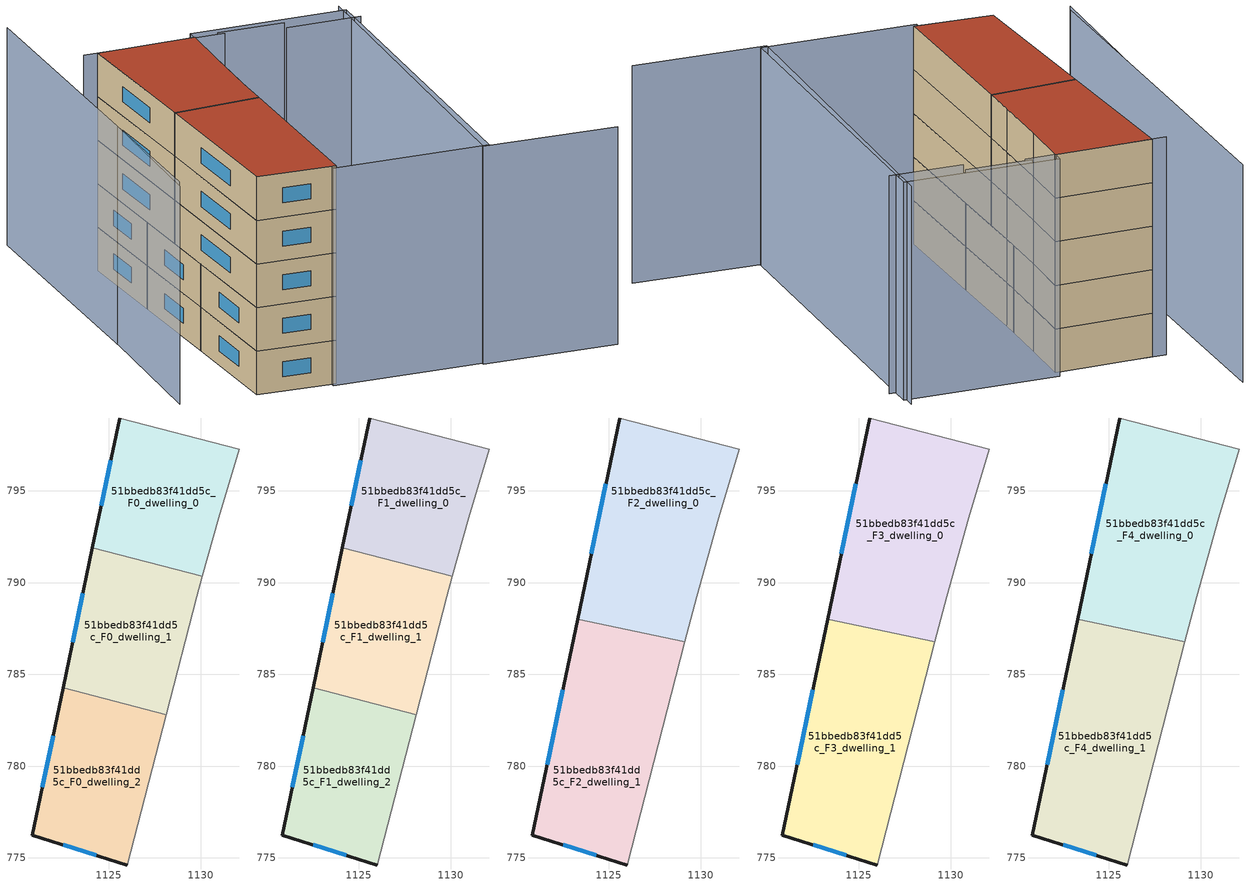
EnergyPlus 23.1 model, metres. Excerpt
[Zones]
51bbedb83f41dd5c_F0_dwelling_0
 floor ground (EU_floor_Construction): 1132.08,797.27 1130.99,793.53 1130.08,790.33 1124.1,791.89 1125.58,798.96 z0
 wall outside (EU_wall_Construction): 1125.58,798.96 1124.1,791.89 z0:3
 wall adiabatic (EU_wall_Construction): 1130.08,790.33 1130.99,793.53 1132.08,797.27 1125.58,798.96 z0:3
 wall to 51bbedb83f41dd5c_F0_dwelling_1 (EU_wall_Construction): 1124.1,791.89 1130.08,790.33 z0:3
 window (EU_Window_Construction): 1125.1,796.66 1124.58,794.19 z0.98:2.02
51bbedb83f41dd5c_F0_dwelling_1
 floor ground (EU_floor_Construction): 1130.08,790.33 1129.77,789.22 1128.11,782.8 1122.51,784.26 1124.1,791.89 z0
 wall outside (EU_wall_Construction): 1124.1,791.89 1122.51,784.26 z0:3
 wall adiabatic (EU_wall_Construction): 1128.11,782.8 1129.77,789.22 1130.08,790.33 z0:3
 wall to 51bbedb83f41dd5c_F0_dwelling_2 (EU_wall_Construction): 1122.51,784.26 1128.11,782.8 z0:3
 window (EU_Window_Construction): 1123.58,789.4 1123.03,786.74 z0.98:2.02
51bbedb83f41dd5c_F0_dwelling_2
 floor ground (EU_floor_Construction): 1128.11,782.8 1125.99,774.62 1120.83,776.24 1122.51,784.26 z0
 wall outside (EU_wall_Construction): 1122.51,784.26 1120.83,776.24 1125.99,774.62 z0:3
 wall adiabatic (EU_wall_Construction): 1125.99,774.62 1128.11,782.8 z0:3
 window (EU_Window_Construction): 1122.51,775.71 1124.31,775.14 / 1121.96,781.65 1121.38,778.85 z0.98:2.02
51bbedb83f41dd5c_F1_dwelling_0
 floor to 51bbedb83f41dd5c_F0_dwelling_0 (EU_floor_Construction): 1132.08,797.27 1130.99,793.53 1130.08,790.33 1124.1,791.89 1125.58,798.96 z3
 wall outside (EU_wall_Construction): 1125.58,798.96 1124.1,791.89 z3:6
 wall adiabatic (EU_wall_Construction): 1130.08,790.33 1130.99,793.53 1132.08,797.27 1125.58,798.96 z3:6
 wall to 51bbedb83f41dd5c_F1_dwelling_1 (EU_wall_Construction): 1124.1,791.89 1130.08,790.33 z3:6
 window (EU_Window_Construction): 1125.1,796.66 1124.58,794.19 z3.98:5.02
51bbedb83f41dd5c_F1_dwelling_1
 floor to 51bbedb83f41dd5c_F0_dwelling_1 (EU_floor_Construction): 1130.08,790.33 1129.77,789.22 1128.11,782.8 1122.51,784.26 1124.1,791.89 z3
 wall outside (EU_wall_Construction): 1124.1,791.89 1122.51,784.26 z3:6
 wall adiabatic (EU_wall_Construction): 1128.11,782.8 1129.77,789.22 1130.08,790.33 z3:6
 wall to 51bbedb83f41dd5c_F1_dwelling_2 (EU_wall_Construction): 1122.51,784.26 1128.11,782.8 z3:6
 window (EU_Window_Construction): 1123.58,789.4 1123.03,786.74 z3.98:5.02
51bbedb83f41dd5c_F1_dwelling_2
 floor to 51bbedb83f41dd5c_F0_dwelling_2 (EU_floor_Construction): 1128.11,782.8 1125.99,774.62 1120.83,776.24 1122.51,784.26 z3
 wall outside (EU_wall_Construction): 1122.51,784.26 1120.83,776.24 1125.99,774.62 z3:6
 wall adiabatic (EU_wall_Construction): 1125.99,774.62 1128.11,782.8 z3:6
 window (EU_Window_Construction): 1122.51,775.71 1124.31,775.14 / 1121.96,781.65 1121.38,778.85 z3.98:5.02
51bbedb83f41dd5c_F2_dwelling_0
 floor to 51bbedb83f41dd5c_F1_dwelling_0 (EU_floor_Construction): 1132.08,797.27 1130.99,793.53 1130.08,790.33 1124.1,791.89 1125.58,798.96 z6
 floor to 51bbedb83f41dd5c_F1_dwelling_1 (EU_floor_Construction): 1130.08,790.33 1129.77,789.22 1129.14,786.77 1123.29,787.99 1124.1,791.89 z6
 wall outside (EU_wall_Construction): 1125.58,798.96 1123.29,787.99 z6:9
 wall adiabatic (EU_wall_Construction): 1129.14,786.77 1129.77,789.22 1130.99,793.53 1132.08,797.27 1125.58,798.96 z6:9
 wall to 51bbedb83f41dd5c_F2_dwelling_1 (EU_wall_Construction): 1123.29,787.99 1129.14,786.77 z6:9
 window (EU_Window_Construction): 1124.83,795.39 1124.03,791.56 z6.98:8.02
51bbedb83f41dd5c_F2_dwelling_1
 floor to 51bbedb83f41dd5c_F1_dwelling_2 (EU_floor_Construction): 1128.11,782.8 1125.99,774.62 1120.83,776.24 1122.51,784.26 z6
 floor to 51bbedb83f41dd5c_F1_dwelling_1 (EU_floor_Construction): 1129.14,786.77 1128.11,782.8 1122.51,784.26 1123.29,787.99 z6
 wall outside (EU_wall_Construction): 1123.29,787.99 1120.83,776.24 1125.99,774.62 z6:9
 wall adiabatic (EU_wall_Construction): 1125.99,774.62 1129.14,786.77 z6:9
 window (EU_Window_Construction): 1122.51,775.71 1124.31,775.14 / 1122.49,784.17 1121.63,780.06 z6.98:8.02
51bbedb83f41dd5c_F3_dwelling_0
 floor to 51bbedb83f41dd5c_F2_dwelling_0 (EU_floor_Construction): 1132.08,797.27 1130.99,793.53 1129.77,789.22 1129.14,786.77 1123.29,787.99 1125.58,798.96 z9
 wall outside (EU_wall_Construction): 1125.58,798.96 1123.29,787.99 z9:12
 wall adiabatic (EU_wall_Construction): 1129.14,786.77 1129.77,789.22 1130.99,793.53 1132.08,797.27 1125.58,798.96 z9:12
 wall to 51bbedb83f41dd5c_F3_dwelling_1 (EU_wall_Construction): 1123.29,787.99 1129.14,786.77 z9:12
 window (EU_Window_Construction): 1124.83,795.39 1124.03,791.56 z9.98:11.02
51bbedb83f41dd5c_F3_dwelling_1
 floor to 51bbedb83f41dd5c_F2_dwelling_1 (EU_floor_Construction): 1129.14,786.77 1125.99,774.62 1120.83,776.24 1123.29,787.99 z9
 wall outside (EU_wall_Construction): 1123.29,787.99 1120.83,776.24 1125.99,774.62 z9:12
 wall adiabatic (EU_wall_Construction): 1125.99,774.62 1129.14,786.77 z9:12
 window (EU_Window_Construction): 1122.51,775.71 1124.31,775.14 / 1122.49,784.17 1121.63,780.06 z9.98:11.02
51bbedb83f41dd5c_F4_dwelling_0
 floor to 51bbedb83f41dd5c_F3_dwelling_0 (EU_floor_Construction): 1132.08,797.27 1130.99,793.53 1129.77,789.22 1129.14,786.77 1123.29,787.99 1125.58,798.96 z12
 wall outside (EU_wall_Construction): 1125.58,798.96 1123.29,787.99 z12:15
 wall adiabatic (EU_wall_Construction): 1129.14,786.77 1129.77,789.22 1130.99,793.53 1132.08,797.27 1125.58,798.96 z12:15
 wall to 51bbedb83f41dd5c_F4_dwelling_1 (EU_wall_Construction): 1123.29,787.99 1129.14,786.77 z12:15
 window (EU_Window_Construction): 1124.83,795.39 1124.03,791.56 z12.98:14.02
 roof outside (EU_roof_Construction): 1129.14,786.77 1129.77,789.22 1130.99,793.53 1132.08,797.27 1125.58,798.96 1123.29,787.99 z15
51bbedb83f41dd5c_F4_dwelling_1
 floor to 51bbedb83f41dd5c_F3_dwelling_1 (EU_floor_Construction): 1129.14,786.77 1125.99,774.62 1120.83,776.24 1123.29,787.99 z12
 wall outside (EU_wall_Construction): 1123.29,787.99 1120.83,776.24 1125.99,774.62 z12:15
 wall adiabatic (EU_wall_Construction): 1125.99,774.62 1129.14,786.77 z12:15
 window (EU_Window_Construction): 1122.51,775.71 1124.31,775.14 / 1122.49,784.17 1121.63,780.06 z12.98:14.02
 roof outside (EU_roof_Construction): 1125.99,774.62 1129.14,786.77 1123.29,787.99 1120.83,776.24 z15
shading: 1119.02,788.47 1115.98,778 / 1123.63,805.9 1116.42,778.62 / 1144.24,768.86 1135.4,771.47 / 1135.4,771.47 1142.6,795.83 / 1142.64,793.58 1137.71,794.97 / 1138.12,795.74 1133.73,797 / 1134.04,796.65 1124.63,799.22 / 1125.58,774.42 1132.24,797.94 / 1132.24,797.94 1142.55,795.02 / 1142.55,795.02 1135.89,771.5 / 1135.89,771.5 1125.58,774.42 z0:15
[Building]
EU S2 Campaign: North Axis=0; Terrain=City; Solar Distribution=FullExterior
[Site:Location]
Bologna: Latitude=44.5; Longitude=11.25; Time Zone=1; Elevation=37
[SizingPeriod:WeatherFileDays]
AnnualSizingPeriod: Begin Month=1; Begin Day of Month=1; End Month=12; End Day of Month=31; Day of Week for Start Day=Monday; Use Weather File Daylight Saving Period=No; Use Weather File Rain and Snow Indicators=No
[MATERIAL]
EU_InternalMass_Material: Roughness=MediumRough; Thickness=0.1; Conductivity=1; Density=1800; Specific Heat=900; Thermal Absorptance=0.9; Solar Absorptance=0.7; Visible Absorptance=0.7
[MATERIAL:NOMASS] Roughness=MediumRough; Thermal Absorptance=0.9; Solar Absorptance=0.7; Visible Absorptance=0.7
Name | Thermal Resistance
EU_wall_NoMass | 0.905828
EU_roof_NoMass | 0.37593
EU_floor_NoMass | 0.67114
[WINDOWMATERIAL:SIMPLEGLAZINGSYSTEM]
EU_Window_SimpleGlazing: UFactor=4.52486; Solar Heat Gain Coefficient=0.85; Visible Transmittance=0.85
[CONSTRUCTION]
EU_wall_Construction: EU_wall_NoMass
EU_roof_Construction: EU_roof_NoMass
EU_floor_Construction: EU_floor_NoMass
EU_Window_Construction: EU_Window_SimpleGlazing
EU_InternalMass_Construction: EU_InternalMass_Material
[ZONE] Type=1; Multiplier=1; Ceiling Height=autocalculate; Floor Area=autocalculate; Part of Total Floor Area=Yes
Name | Volume
51bbedb83f41dd5c_F0_dwelling_0; 51bbedb83f41dd5c_F1_dwelling_0 | 139.548
51bbedb83f41dd5c_F2_dwelling_0; 51bbedb83f41dd5c_F3_dwelling_0; 51bbedb83f41dd5c_F4_dwelling_0 | 209.319
51bbedb83f41dd5c_F0_dwelling_1; 51bbedb83f41dd5c_F1_dwelling_1 | 139.554
51bbedb83f41dd5c_F2_dwelling_1; 51bbedb83f41dd5c_F3_dwelling_1; 51bbedb83f41dd5c_F4_dwelling_1 | 209.32
51bbedb83f41dd5c_F0_dwelling_2; 51bbedb83f41dd5c_F1_dwelling_2 | 139.546
[INTERNALMASS] Construction=EU_InternalMass_Construction
Name | Zone or ZoneList | Surface Area
51bbedb83f41dd5c_F0_dwelling_0_EU_InternalMass | 51bbedb83f41dd5c_F0_dwelling_0 | 46.5155
51bbedb83f41dd5c_F0_dwelling_1_EU_InternalMass | 51bbedb83f41dd5c_F0_dwelling_1 | 46.5184
51bbedb83f41dd5c_F0_dwelling_2_EU_InternalMass | 51bbedb83f41dd5c_F0_dwelling_2 | 46.5155
51bbedb83f41dd5c_F1_dwelling_0_EU_InternalMass | 51bbedb83f41dd5c_F1_dwelling_0 | 46.5155
51bbedb83f41dd5c_F1_dwelling_1_EU_InternalMass | 51bbedb83f41dd5c_F1_dwelling_1 | 46.5184
51bbedb83f41dd5c_F1_dwelling_2_EU_InternalMass | 51bbedb83f41dd5c_F1_dwelling_2 | 46.5155
51bbedb83f41dd5c_F2_dwelling_0_EU_InternalMass | 51bbedb83f41dd5c_F2_dwelling_0 | 69.7728
51bbedb83f41dd5c_F2_dwelling_1_EU_InternalMass | 51bbedb83f41dd5c_F2_dwelling_1 | 69.7731
51bbedb83f41dd5c_F3_dwelling_0_EU_InternalMass | 51bbedb83f41dd5c_F3_dwelling_0 | 69.7728
51bbedb83f41dd5c_F3_dwelling_1_EU_InternalMass | 51bbedb83f41dd5c_F3_dwelling_1 | 69.7731
51bbedb83f41dd5c_F4_dwelling_0_EU_InternalMass | 51bbedb83f41dd5c_F4_dwelling_0 | 69.7728
51bbedb83f41dd5c_F4_dwelling_1_EU_InternalMass | 51bbedb83f41dd5c_F4_dwelling_1 | 69.7731
[OTHEREQUIPMENT] Fuel Type=Electricity; Design Level Calculation Method=Watts/Area; Power per Zone Floor Area=1; Fraction Latent=0; Fraction Radiant=0; Fraction Lost=0; Carbon Dioxide Generation Rate=0; EndUse Subcategory=EU_Step8_InternalGains
Name | Zone or ZoneList or Space or SpaceList | Schedule
EU_Step8_InternalGain_51bbedb83f41dd5c_F0_dwelling_0_f000 | 51bbedb83f41dd5c_F0_dwelling_0 | EU_Step8_GainSchedule_51bbedb83f41dd5c_F0_dwelling_0_f000
EU_Step8_InternalGain_51bbedb83f41dd5c_F0_dwelling_1_f000 | 51bbedb83f41dd5c_F0_dwelling_1 | EU_Step8_GainSchedule_51bbedb83f41dd5c_F0_dwelling_1_f000
EU_Step8_InternalGain_51bbedb83f41dd5c_F0_dwelling_2_f000 | 51bbedb83f41dd5c_F0_dwelling_2 | EU_Step8_GainSchedule_51bbedb83f41dd5c_F0_dwelling_2_f000
EU_Step8_InternalGain_51bbedb83f41dd5c_F1_dwelling_0_f000 | 51bbedb83f41dd5c_F1_dwelling_0 | EU_Step8_GainSchedule_51bbedb83f41dd5c_F1_dwelling_0_f000
EU_Step8_InternalGain_51bbedb83f41dd5c_F1_dwelling_1_f000 | 51bbedb83f41dd5c_F1_dwelling_1 | EU_Step8_GainSchedule_51bbedb83f41dd5c_F1_dwelling_1_f000
EU_Step8_InternalGain_51bbedb83f41dd5c_F1_dwelling_2_f000 | 51bbedb83f41dd5c_F1_dwelling_2 | EU_Step8_GainSchedule_51bbedb83f41dd5c_F1_dwelling_2_f000
EU_Step8_InternalGain_51bbedb83f41dd5c_F2_dwelling_0_f000 | 51bbedb83f41dd5c_F2_dwelling_0 | EU_Step8_GainSchedule_51bbedb83f41dd5c_F2_dwelling_0_f000
EU_Step8_InternalGain_51bbedb83f41dd5c_F2_dwelling_1_f000 | 51bbedb83f41dd5c_F2_dwelling_1 | EU_Step8_GainSchedule_51bbedb83f41dd5c_F2_dwelling_1_f000
EU_Step8_InternalGain_51bbedb83f41dd5c_F3_dwelling_0_f000 | 51bbedb83f41dd5c_F3_dwelling_0 | EU_Step8_GainSchedule_51bbedb83f41dd5c_F3_dwelling_0_f000
EU_Step8_InternalGain_51bbedb83f41dd5c_F3_dwelling_1_f000 | 51bbedb83f41dd5c_F3_dwelling_1 | EU_Step8_GainSchedule_51bbedb83f41dd5c_F3_dwelling_1_f000
EU_Step8_InternalGain_51bbedb83f41dd5c_F4_dwelling_0_f000 | 51bbedb83f41dd5c_F4_dwelling_0 | EU_Step8_GainSchedule_51bbedb83f41dd5c_F4_dwelling_0_f000
EU_Step8_InternalGain_51bbedb83f41dd5c_F4_dwelling_1_f000 | 51bbedb83f41dd5c_F4_dwelling_1 | EU_Step8_GainSchedule_51bbedb83f41dd5c_F4_dwelling_1_f000
[ZONEVENTILATION:DESIGNFLOWRATE] Schedule=EU_AlwaysOn; Design Flow Rate Calculation Method=AirChanges/Hour; Air Changes per Hour=0.73129; Ventilation Type=Natural; Fan Pressure Rise=0; Fan Total Efficiency=1; Constant Term Coefficient=1; Temperature Term Coefficient=0; Velocity Term Coefficient=0; Velocity Squared Term Coefficient=0; Minimum Indoor Temperature=-100; Maximum Indoor Temperature=100; Delta Temperature=-100; Minimum Outdoor Temperature=-100; Maximum Outdoor Temperature=100; Maximum Wind Speed=40
Name | Zone or ZoneList or Space or SpaceList
EU_ConstantAir_51bbedb83f41dd5c_F0_dwelling_0 | 51bbedb83f41dd5c_F0_dwelling_0
EU_ConstantAir_51bbedb83f41dd5c_F0_dwelling_1 | 51bbedb83f41dd5c_F0_dwelling_1
EU_ConstantAir_51bbedb83f41dd5c_F0_dwelling_2 | 51bbedb83f41dd5c_F0_dwelling_2
EU_ConstantAir_51bbedb83f41dd5c_F1_dwelling_0 | 51bbedb83f41dd5c_F1_dwelling_0
EU_ConstantAir_51bbedb83f41dd5c_F1_dwelling_1 | 51bbedb83f41dd5c_F1_dwelling_1
EU_ConstantAir_51bbedb83f41dd5c_F1_dwelling_2 | 51bbedb83f41dd5c_F1_dwelling_2
EU_ConstantAir_51bbedb83f41dd5c_F2_dwelling_0 | 51bbedb83f41dd5c_F2_dwelling_0
EU_ConstantAir_51bbedb83f41dd5c_F2_dwelling_1 | 51bbedb83f41dd5c_F2_dwelling_1
EU_ConstantAir_51bbedb83f41dd5c_F3_dwelling_0 | 51bbedb83f41dd5c_F3_dwelling_0
EU_ConstantAir_51bbedb83f41dd5c_F3_dwelling_1 | 51bbedb83f41dd5c_F3_dwelling_1
EU_ConstantAir_51bbedb83f41dd5c_F4_dwelling_0 | 51bbedb83f41dd5c_F4_dwelling_0
EU_ConstantAir_51bbedb83f41dd5c_F4_dwelling_1 | 51bbedb83f41dd5c_F4_dwelling_1
[HVACTEMPLATE:THERMOSTAT] Constant Heating Setpoint=20; Constant Cooling Setpoint=50
EU_HeatOnly_51bbedb83f41dd5c_F0_dwelling_0; EU_HeatOnly_51bbedb83f41dd5c_F0_dwelling_1; EU_HeatOnly_51bbedb83f41dd5c_F0_dwelling_2; EU_HeatOnly_51bbedb83f41dd5c_F1_dwelling_0; EU_HeatOnly_51bbedb83f41dd5c_F1_dwelling_1; EU_HeatOnly_51bbedb83f41dd5c_F1_dwelling_2; EU_HeatOnly_51bbedb83f41dd5c_F2_dwelling_0; EU_HeatOnly_51bbedb83f41dd5c_F2_dwelling_1; EU_HeatOnly_51bbedb83f41dd5c_F3_dwelling_0; EU_HeatOnly_51bbedb83f41dd5c_F3_dwelling_1; EU_HeatOnly_51bbedb83f41dd5c_F4_dwelling_0; EU_HeatOnly_51bbedb83f41dd5c_F4_dwelling_1
[HVACTEMPLATE:ZONE:IDEALLOADSAIRSYSTEM] System Availability Schedule=EU_AlwaysOn; Maximum Heating Supply Air Temperature=50; Minimum Cooling Supply Air Temperature=13; Maximum Heating Supply Air Humidity Ratio=0.0156; Minimum Cooling Supply Air Humidity Ratio=0.0077; Heating Limit=NoLimit; Cooling Limit=NoLimit; Heating Availability Schedule=EU_AlwaysOn; Cooling Availability Schedule=EU_CoolingOff; Dehumidification Control Type=ConstantSensibleHeatRatio; Cooling Sensible Heat Ratio=0.7; Dehumidification Setpoint=60; Humidification Control Type=None; Humidification Setpoint=30; Outdoor Air Method=None; Outdoor Air Flow Rate per Person=0.00944; Outdoor Air Flow Rate per Zone Floor Area=0; Outdoor Air Flow Rate per Zone=0; Demand Controlled Ventilation Type=None; Outdoor Air Economizer Type=NoEconomizer; Heat Recovery Type=None; Sensible Heat Recovery Effectiveness=0.7; Latent Heat Recovery Effectiveness=0.65
Name | Template Thermostat
51bbedb83f41dd5c_F0_dwelling_0 | EU_HeatOnly_51bbedb83f41dd5c_F0_dwelling_0
51bbedb83f41dd5c_F0_dwelling_1 | EU_HeatOnly_51bbedb83f41dd5c_F0_dwelling_1
51bbedb83f41dd5c_F0_dwelling_2 | EU_HeatOnly_51bbedb83f41dd5c_F0_dwelling_2
51bbedb83f41dd5c_F1_dwelling_0 | EU_HeatOnly_51bbedb83f41dd5c_F1_dwelling_0
51bbedb83f41dd5c_F1_dwelling_1 | EU_HeatOnly_51bbedb83f41dd5c_F1_dwelling_1
51bbedb83f41dd5c_F1_dwelling_2 | EU_HeatOnly_51bbedb83f41dd5c_F1_dwelling_2
51bbedb83f41dd5c_F2_dwelling_0 | EU_HeatOnly_51bbedb83f41dd5c_F2_dwelling_0
51bbedb83f41dd5c_F2_dwelling_1 | EU_HeatOnly_51bbedb83f41dd5c_F2_dwelling_1
51bbedb83f41dd5c_F3_dwelling_0 | EU_HeatOnly_51bbedb83f41dd5c_F3_dwelling_0
51bbedb83f41dd5c_F3_dwelling_1 | EU_HeatOnly_51bbedb83f41dd5c_F3_dwelling_1
51bbedb83f41dd5c_F4_dwelling_0 | EU_HeatOnly_51bbedb83f41dd5c_F4_dwelling_0
51bbedb83f41dd5c_F4_dwelling_1 | EU_HeatOnly_51bbedb83f41dd5c_F4_dwelling_1
[SIZING:ZONE] Zone Cooling Design Supply Air Temperature Input Method=SupplyAirTemperature; Zone Cooling Design Supply Air Temperature=13; Zone Heating Design Supply Air Temperature Input Method=SupplyAirTemperature; Zone Heating Design Supply Air Temperature=50; Zone Cooling Design Supply Air Humidity Ratio=0.008; Zone Heating Design Supply Air Humidity Ratio=0.008; Cooling Design Air Flow Method=DesignDay; Cooling Design Air Flow Rate=0; Cooling Minimum Air Flow per Zone Floor Area=0.000762; Cooling Minimum Air Flow=0; Cooling Minimum Air Flow Fraction=0.2; Heating Design Air Flow Method=DesignDay; Heating Design Air Flow Rate=0; Heating Maximum Air Flow per Zone Floor Area=0.002032; Heating Maximum Air Flow=0.141576; Heating Maximum Air Flow Fraction=0.3; Account for Dedicated Outdoor Air System=No; Dedicated Outdoor Air System Control Strategy=NeutralSupplyAir; Dedicated Outdoor Air Low Setpoint Temperature for Design=autosize; Dedicated Outdoor Air High Setpoint Temperature for Design=autosize; Zone Load Sizing Method=Sensible Load Only No Latent Load; Zone Latent Cooling Design Supply Air Humidity Ratio Input Method=HumidityRatioDifference; Zone Cooling Design Supply Air Humidity Ratio Difference=0.005; Zone Latent Heating Design Supply Air Humidity Ratio Input Method=HumidityRatioDifference; Zone Humidification Design Supply Air Humidity Ratio Difference=0.005
51bbedb83f41dd5c_F0_dwelling_0; 51bbedb83f41dd5c_F0_dwelling_1; 51bbedb83f41dd5c_F0_dwelling_2; 51bbedb83f41dd5c_F1_dwelling_0; 51bbedb83f41dd5c_F1_dwelling_1; 51bbedb83f41dd5c_F1_dwelling_2; 51bbedb83f41dd5c_F2_dwelling_0; 51bbedb83f41dd5c_F2_dwelling_1; 51bbedb83f41dd5c_F3_dwelling_0; 51bbedb83f41dd5c_F3_dwelling_1; 51bbedb83f41dd5c_F4_dwelling_0; 51bbedb83f41dd5c_F4_dwelling_1
[SCHEDULE:CONSTANT]
Name | Hourly Value
EU_AlwaysOn | 1
EU_CoolingOff | 0
[SCHEDULE:FILE] Column Number=1; Rows to Skip at Top=0; Number of Hours of Data=8760; Column Separator=Comma; Interpolate to Timestep=No; Minutes per Item=60; Adjust Schedule for Daylight Savings=Yes
Name | File
EU_Step8_GainSchedule_51bbedb83f41dd5c_F0_dwelling_0_f000 | ../../schedules/51bbedb83f41dd5c/51bbedb83f41dd5c_F0_dwelling_0_f000_gain.csv
EU_Step8_GainSchedule_51bbedb83f41dd5c_F0_dwelling_1_f000 | ../../schedules/51bbedb83f41dd5c/51bbedb83f41dd5c_F0_dwelling_1_f000_gain.csv
EU_Step8_GainSchedule_51bbedb83f41dd5c_F0_dwelling_2_f000 | ../../schedules/51bbedb83f41dd5c/51bbedb83f41dd5c_F0_dwelling_2_f000_gain.csv
EU_Step8_GainSchedule_51bbedb83f41dd5c_F1_dwelling_0_f000 | ../../schedules/51bbedb83f41dd5c/51bbedb83f41dd5c_F1_dwelling_0_f000_gain.csv
EU_Step8_GainSchedule_51bbedb83f41dd5c_F1_dwelling_1_f000 | ../../schedules/51bbedb83f41dd5c/51bbedb83f41dd5c_F1_dwelling_1_f000_gain.csv
EU_Step8_GainSchedule_51bbedb83f41dd5c_F1_dwelling_2_f000 | ../../schedules/51bbedb83f41dd5c/51bbedb83f41dd5c_F1_dwelling_2_f000_gain.csv
EU_Step8_GainSchedule_51bbedb83f41dd5c_F2_dwelling_0_f000 | ../../schedules/51bbedb83f41dd5c/51bbedb83f41dd5c_F2_dwelling_0_f000_gain.csv
EU_Step8_GainSchedule_51bbedb83f41dd5c_F2_dwelling_1_f000 | ../../schedules/51bbedb83f41dd5c/51bbedb83f41dd5c_F2_dwelling_1_f000_gain.csv
EU_Step8_GainSchedule_51bbedb83f41dd5c_F3_dwelling_0_f000 | ../../schedules/51bbedb83f41dd5c/51bbedb83f41dd5c_F3_dwelling_0_f000_gain.csv
EU_Step8_GainSchedule_51bbedb83f41dd5c_F3_dwelling_1_f000 | ../../schedules/51bbedb83f41dd5c/51bbedb83f41dd5c_F3_dwelling_1_f000_gain.csv
EU_Step8_GainSchedule_51bbedb83f41dd5c_F4_dwelling_0_f000 | ../../schedules/51bbedb83f41dd5c/51bbedb83f41dd5c_F4_dwelling_0_f000_gain.csv
EU_Step8_GainSchedule_51bbedb83f41dd5c_F4_dwelling_1_f000 | ../../schedules/51bbedb83f41dd5c/51bbedb83f41dd5c_F4_dwelling_1_f000_gain.csv
